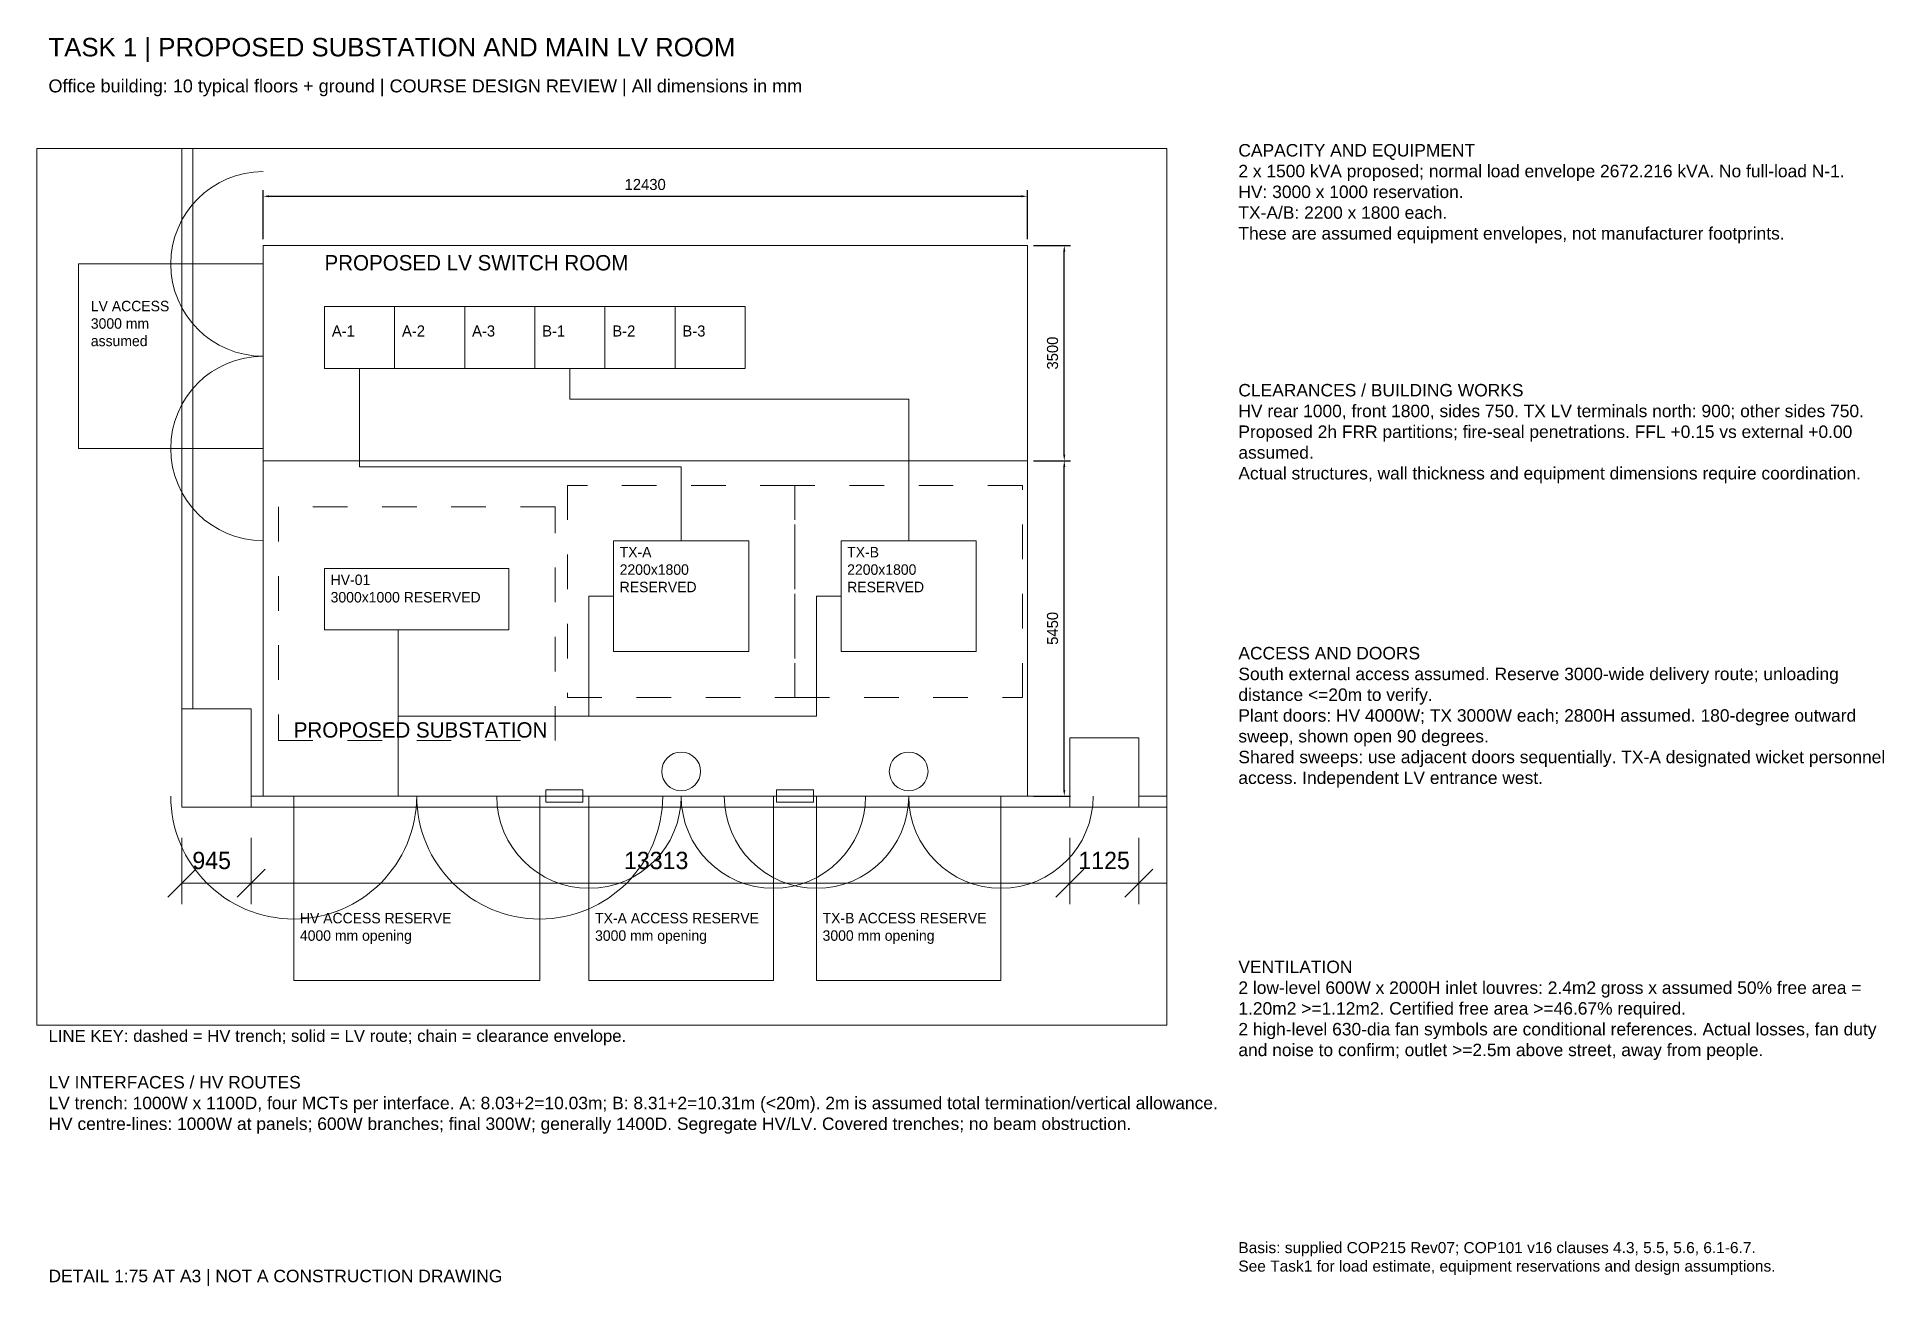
# Paper-space layout 'TASK1-ROOM-REVIEW' of a CAD drawing. Header units: millimetres. Extents: x 10 to 410, y 14 to 285.
# The model-space entities are those that its viewports show. They can reach past a viewport. Long polylines and large blocks are cut down to what shows.
import ezdxf

# ---------------------------------------------------------------- set-up
doc = ezdxf.new("R2010")
doc.units = ezdxf.units.MM
doc.linetypes.add('DASHDOT', pattern=[1, 0.5, -0.25, 0, -0.25])
doc.linetypes.add('DASHED', pattern=[19.05, 12.7, -6.35])
doc.layers.get('0').update_dxf_attribs({"lineweight": 9})
doc.layers.add('ARCH', color=7, linetype='Continuous', lineweight=5, true_color=0xa0a0a0)
for name, color, linetype in [('E-T1-ACCESS', 5, 'Continuous'), ('E-T1-CLEARANCE', 3, 'DASHDOT'), ('E-T1-DIMENSIONS', 7, 'Continuous'), ('E-T1-DOORS-HV', 4, 'Continuous'), ('E-T1-EQUIPMENT-RESERVE', 1, 'Continuous'), ('E-T1-HV-TRENCH', 7, 'DASHED'), ('E-T1-INTERFACES', 6, 'Continuous'), ('E-T1-NOTES', 7, 'Continuous'), ('E-T1-PAPER-NOTES', 7, 'Continuous')]:
    doc.layers.add(name, color=color, linetype=linetype)
doc.layers.add('E-T1-VPORT-NOPLOT', color=7, linetype='Continuous', plot=False)
doc.layers.add('E-TRIAL-EQUIP', color=5, linetype='Continuous', lineweight=18)
doc.layers.add('E-TRIAL-ROOM', color=1, linetype='Continuous', lineweight=35)
doc.styles.add('T1-Arial', font='arial.ttf')
doc.dimstyles.new('ISO-25', dxfattribs={"dimtxt": 500, "dimasz": 400, "dimexe": 100, "dimexo": 100, "dimgap": 100, "dimtad": 1, "dimdec": 0, "dimtxsty": 'Standard', "dimcen": 2.5, "dimadec": 0, "dimazin": 0, "dimtfac": 1, "dimtdec": 0, "dimtmove": 0, "dimatfit": 3, "dimfxl": 1, "dimarcsym": 0})

# ---------------------------------------------------------------- blocks, each defined once
blk = doc.blocks.new('*D29')
at = {"layer": 'DEFPOINTS', "color": 0, "lineweight": 15, "transparency": 16777216}
for p in [(21430, 25856), (9000, 25056), (21430, 25056)]:
    blk.add_point(p, dxfattribs=at)
at = {"layer": 'E-T1-DIMENSIONS', "color": 0, "lineweight": -2, "transparency": 16777216}
for p, q in [((9000, 25156), (9000, 25956)), ((9100, 25856), (21330, 25856)), ((21430, 25156), (21430, 25956))]:
    blk.add_line(p, q, dxfattribs=at)
at = {"layer": 'E-T1-DIMENSIONS', "color": 0, "lineweight": 15, "transparency": 16777216}
for points in [[(9100, 25872), (9100, 25839), (9000, 25856)], [(21330, 25872), (21330, 25839), (21430, 25856)]]:
    blk.add_solid(points, dxfattribs=at)
at = {"layer": 'E-T1-DIMENSIONS', "color": 0, "lineweight": 15, "transparency": 16777216, "insert": (15215, 26046), "char_height": 180, "attachment_point": 5}
blk.add_mtext('12430', dxfattribs=at)
blk = doc.blocks.new('*D30')
at = {"layer": 'DEFPOINTS', "color": 0, "lineweight": 15, "transparency": 16777216}
for p in [(21430, 21556), (22030, 21556), (21430, 16106)]:
    blk.add_point(p, dxfattribs=at)
at = {"layer": 'E-T1-DIMENSIONS', "color": 0, "lineweight": -2, "transparency": 16777216}
for p, q in [((21530, 21556), (22130, 21556)), ((22030, 16206), (22030, 21456)), ((21530, 16106), (22130, 16106))]:
    blk.add_line(p, q, dxfattribs=at)
at = {"layer": 'E-T1-DIMENSIONS', "color": 0, "lineweight": 15, "transparency": 16777216}
for points in [[(22013, 21456), (22047, 21456), (22030, 21556)], [(22013, 16206), (22047, 16206), (22030, 16106)]]:
    blk.add_solid(points, dxfattribs=at)
at = {"layer": 'E-T1-DIMENSIONS', "color": 0, "lineweight": 15, "transparency": 16777216, "insert": (21840, 18831), "char_height": 180, "attachment_point": 5, "rotation": 90}
blk.add_mtext('5450', dxfattribs=at)
blk = doc.blocks.new('*D31')
at = {"layer": 'DEFPOINTS', "color": 0, "lineweight": 15, "transparency": 16777216}
for p in [(21430, 25056), (22030, 25056), (21430, 21556)]:
    blk.add_point(p, dxfattribs=at)
at = {"layer": 'E-T1-DIMENSIONS', "color": 0, "lineweight": -2, "transparency": 16777216}
for p, q in [((21530, 25056), (22130, 25056)), ((22030, 21656), (22030, 24956)), ((21530, 21556), (22130, 21556))]:
    blk.add_line(p, q, dxfattribs=at)
at = {"layer": 'E-T1-DIMENSIONS', "color": 0, "lineweight": 15, "transparency": 16777216}
for points in [[(22013, 24956), (22047, 24956), (22030, 25056)], [(22013, 21656), (22047, 21656), (22030, 21556)]]:
    blk.add_solid(points, dxfattribs=at)
at = {"layer": 'E-T1-DIMENSIONS', "color": 0, "lineweight": 15, "transparency": 16777216, "insert": (21840, 23306), "char_height": 180, "attachment_point": 5, "rotation": 90}
blk.add_mtext('3500', dxfattribs=at)

msp = doc.modelspace()

# ---------------------------------------------------------------- linework, layer by layer
at = {"lineweight": 15}
for p, q in [((7681.3, 15425.6), (7681.3, 14348.9)), ((8806.3, 15425.6), (8806.3, 14348.9)), ((22118.8, 15425.6), (22118.8, 14348.9)), ((23243.8, 15425.6), (23243.8, 14348.9)), ((7909.7, 14915.6), (7452.9, 14458.8)), ((9034.7, 14915.6), (8577.9, 14458.8)), ((22347.2, 14915.6), (21890.4, 14458.8)), ((23472.2, 14915.6), (23015.4, 14458.8)), ((7681.3, 14687.2), (52681.3, 14687.2))]:
    msp.add_line(p, q, dxfattribs=at)
at = {"layer": 'ARCH', "linetype": 'ByBlock', "lineweight": 9}
for p, q in [((7681.3, 38775.6), (7681.3, 15925.6)), ((7861.3, 30363.1), (7861.3, 17525.6))]:
    msp.add_line(p, q, dxfattribs=at)
at = {"layer": 'ARCH', "lineweight": 15}
for p, q in [((22118.8, 15925.6), (22118.8, 17050.6)), ((52681.3, 15925.6), (7681.3, 15925.6)), ((22118.8, 16105.6), (8806.3, 16105.6)), ((37419.7, 16105.6), (23243.8, 16105.6))]:
    msp.add_line(p, q, dxfattribs=at)
for points in [[(7681.3, 15925.6), (8806.3, 15925.6), (8806.3, 17525.6), (7681.3, 17525.6)], [(22118.8, 15925.6), (23243.8, 15925.6), (23243.8, 17050.6), (22118.8, 17050.6)]]:
    msp.add_lwpolyline(points, close=True, dxfattribs=at)
at = {"layer": 'E-T1-ACCESS', "lineweight": 15}
for points in [[(6000, 21755.6), (9000, 21755.6), (9000, 24755.6), (6000, 24755.6)], [(9500, 13105.6), (13500, 13105.6), (13500, 16105.6), (9500, 16105.6)], [(14300, 13105.6), (17300, 13105.6), (17300, 16105.6), (14300, 16105.6)], [(18000, 13105.6), (21000, 13105.6), (21000, 16105.6), (18000, 16105.6)]]:
    msp.add_lwpolyline(points, close=True, dxfattribs=at)
at = {"layer": 'E-T1-CLEARANCE', "lineweight": 15, "ltscale": 0.2}
for points in [[(13950, 17705.6), (17650, 17705.6), (17650, 21155.6), (13950, 21155.6)], [(17650, 17705.6), (21350, 17705.6), (21350, 21155.6), (17650, 21155.6)], [(9250, 17005.6), (13750, 17005.6), (13750, 20805.6), (9250, 20805.6)]]:
    msp.add_lwpolyline(points, close=True, dxfattribs=at)
at = {"layer": 'E-T1-DOORS-HV', "lineweight": 15}
for p, q in [((9000, 25055.6), (21430, 25055.6)), ((9000, 24755.6), (9000, 25055.6)), ((21430, 16105.6), (21430, 25055.6)), ((9000, 24755.6), (7500, 24755.6)), ((9000, 21755.6), (7500, 21755.6)), ((9000, 21555.6), (9000, 21755.6)), ((9000, 16105.6), (9000, 21555.6)), ((9000, 21555.6), (21430, 21555.6)), ((9000, 16105.6), (9500, 16105.6)), ((9500, 16105.6), (9500, 14105.6)), ((13500, 16105.6), (14300, 16105.6)), ((13500, 16105.6), (13500, 14105.6)), ((14300, 16105.6), (14300, 14605.6)), ((17300, 16105.6), (18000, 16105.6)), ((17300, 16105.6), (17300, 14605.6)), ((18000, 16105.6), (18000, 14605.6)), ((21000, 16105.6), (21430, 16105.6)), ((21000, 16105.6), (21000, 14605.6))]:
    msp.add_line(p, q, dxfattribs=at)
for centre, radius, start, end in [((9000, 24755.6), 1500, 90, 270), ((9000, 21755.6), 1500, 90, 270), ((9500, 16105.6), 2000, 180, 0), ((13500, 16105.6), 2000, 180, 0), ((14300, 16105.6), 1500, 180, 0), ((17300, 16105.6), 1500, 180, 0), ((18000, 16105.6), 1500, 180, 0), ((21000, 16105.6), 1500, 180, 0)]:
    msp.add_arc(centre, radius, start, end, dxfattribs=at)
at = {"layer": 'E-T1-EQUIPMENT-RESERVE', "lineweight": 15}
for points in [[(14700, 18455.6), (16900, 18455.6), (16900, 20255.6), (14700, 20255.6)], [(18400, 18455.6), (20600, 18455.6), (20600, 20255.6), (18400, 20255.6)], [(10000, 18805.6), (13000, 18805.6), (13000, 19805.6), (10000, 19805.6)]]:
    msp.add_lwpolyline(points, close=True, dxfattribs=at)
at = {"layer": 'E-T1-HV-TRENCH', "lineweight": 15, "ltscale": 0.2}
for points in [[(14300, 17405.6), (14300, 19355.6)], [(14300, 19355.6), (14700, 19355.6)], [(18000, 17405.6), (18000, 19355.6)], [(18000, 19355.6), (18400, 19355.6)], [(11200, 16105.6), (11200, 18805.6)], [(11200, 17405.6), (18000, 17405.6)]]:
    msp.add_lwpolyline(points, dxfattribs=at)
at = {"layer": 'E-T1-INTERFACES', "lineweight": 15}
for points in [[(15800, 20255.6), (15800, 21455.6), (10570, 21455.6), (10570, 23055.6)], [(19500, 20255.6), (19500, 22555.6), (13990, 22555.6), (13990, 23055.6)]]:
    msp.add_lwpolyline(points, dxfattribs=at)
for points in [[(13600, 16005.6), (14200, 16005.6), (14200, 16205.6), (13600, 16205.6)], [(17350, 16005.6), (17950, 16005.6), (17950, 16205.6), (17350, 16205.6)]]:
    msp.add_lwpolyline(points, close=True, dxfattribs=at)
for centre in [(15800, 16505.6), (19500, 16505.6)]:
    msp.add_circle(centre, 315, dxfattribs=at)
at = {"layer": 'E-TRIAL-EQUIP', "lineweight": 15}
for points in [[(10000, 23055.6), (11140, 23055.6), (11140, 24065.6), (10000, 24065.6)], [(11140, 23055.6), (12280, 23055.6), (12280, 24065.6), (11140, 24065.6)], [(12280, 23055.6), (13420, 23055.6), (13420, 24065.6), (12280, 24065.6)], [(13420, 23055.6), (14560, 23055.6), (14560, 24065.6), (13420, 24065.6)], [(14560, 23055.6), (15700, 23055.6), (15700, 24065.6), (14560, 24065.6)], [(15700, 23055.6), (16840, 23055.6), (16840, 24065.6), (15700, 24065.6)]]:
    msp.add_lwpolyline(points, close=True, dxfattribs=at)

# ---------------------------------------------------------------- texts
at = {"layer": 'ARCH', "linetype": 'ByBlock', "lineweight": 9}
for s, p in [('945', (7851.3, 14917.6)), ('13313', (14871.3, 14917.6)), ('1125', (22259.3, 14917.6))]:
    msp.add_text(s, height=281.25, dxfattribs=at).set_placement(p)
at = {"layer": 'E-T1-NOTES', "lineweight": 15, "char_height": 170, "attachment_point": 1}
for s, insert, width in [('LV ACCESS\\P3000 mm\\Passumed', (6200, 24155.6), 2600), ('TX-A\\P2200x1800 RESERVED', (14800, 20155.6), 2000), ('TX-B\\P2200x1800 RESERVED', (18500, 20155.6), 2000), ('HV-01\\P3000x1000 RESERVED', (10100, 19705.6), 2800), ('HV ACCESS RESERVE\\P4000 mm opening', (9600, 14205.6), 3800), ('TX-A ACCESS RESERVE\\P3000 mm opening', (14400, 14205.6), 2800), ('TX-B ACCESS RESERVE\\P3000 mm opening', (18100, 14205.6), 2800)]:
    msp.add_mtext(s, dxfattribs=dict(at, insert=insert, width=width))
at = {"layer": 'E-TRIAL-EQUIP', "lineweight": 15, "char_height": 180, "width": 900, "attachment_point": 1}
for s, insert in [('A-1', (10120, 23755.6)), ('A-2', (11260, 23755.6)), ('A-3', (12400, 23755.6)), ('B-1', (13540, 23755.6)), ('B-2', (14680, 23755.6)), ('B-3', (15820, 23755.6))]:
    msp.add_mtext(s, dxfattribs=dict(at, insert=insert))
at = {"layer": 'E-TRIAL-ROOM', "lineweight": 15}
for s, p in [('PROPOSED LV SWITCH ROOM', (10000, 24650)), ('PROPOSED SUBSTATION', (9500, 17055))]:
    msp.add_text(s, height=250, dxfattribs=at).set_placement(p)

# ---------------------------------------------------------------- dimensions: what is measured, and where the dimension line sits
at = {"layer": 'E-T1-DIMENSIONS', "lineweight": 15}
for p1, p2, distance, picture, middle in [((9000, 25055.6), (21430, 25055.6), 800, '*D29', (15215, 26045.6)), ((21430, 21555.6), (21430, 25055.6), -600, '*D31', (21840, 23305.6)), ((21430, 16105.6), (21430, 21555.6), -600, '*D30', (21840, 18830.6))]:
    dim = msp.add_aligned_dim(p1=p1, p2=p2, distance=distance, dimstyle='ISO-25', override={"dimtxt": 180, "dimasz": 100, "dimdec": 0, "dimlfac": 1}, dxfattribs=at)
    dim.commit()
    dim.dimension.update_dxf_attribs({"geometry": picture, "text_midpoint": middle})

psp = doc.layouts.new('TASK1-ROOM-REVIEW')

# ---------------------------------------------------------------- texts
at = {"layer": 'E-T1-PAPER-NOTES', "lineweight": 15, "attachment_point": 1, "style": 'T1-Arial'}
for s, insert, char_height, width in [('TASK 1 | PROPOSED SUBSTATION AND MAIN LV ROOM', (12, 285), 4, 395), ('Office building: 10 typical floors + ground | COURSE DESIGN REVIEW | All dimensions in mm', (12, 276), 2.8, 395), ('CAPACITY AND EQUIPMENT\\P2 x 1500 kVA proposed; normal load envelope 2672.216 kVA. No full-load N-1.\\PHV: 3000 x 1000 reservation.\\PTX-A/B: 2200 x 1800 each.\\PThese are assumed equipment envelopes, not manufacturer footprints.', (270, 262), 2.7, 140), ('CLEARANCES / BUILDING WORKS\\PHV rear 1000, front 1800, sides 750. TX LV terminals north: 900; other sides 750.\\PProposed 2h FRR partitions; fire-seal penetrations. FFL +0.15 vs external +0.00 assumed.\\PActual structures, wall thickness and equipment dimensions require coordination.', (270, 210), 2.7, 140), ('ACCESS AND DOORS\\PSouth external access assumed. Reserve 3000-wide delivery route; unloading distance <=20m to verify.\\PPlant doors: HV 4000W; TX 3000W each; 2800H assumed. 180-degree outward sweep, shown open 90 degrees.\\PShared sweeps: use adjacent doors sequentially. TX-A designated wicket personnel access. Independent LV entrance west.', (270, 153), 2.7, 140), ('VENTILATION\\P2 low-level 600W x 2000H inlet louvres: 2.4m2 gross x assumed 50% free area = 1.20m2 >=1.12m2. Certified free area >=46.67% required.\\P2 high-level 630-dia fan symbols are conditional references. Actual losses, fan duty and noise to confirm; outlet >=2.5m above street, away from people.', (270, 85), 2.7, 140), ('LINE KEY: dashed = HV trench; solid = LV route; chain = clearance envelope.', (12, 70), 2.6, 245), ('LV INTERFACES / HV ROUTES\\PLV trench: 1000W x 1100D, four MCTs per interface. A: 8.03+2=10.03m; B: 8.31+2=10.31m (<20m). 2m is assumed total termination/vertical allowance.\\PHV centre-lines: 1000W at panels; 600W branches; final 300W; generally 1400D. Segregate HV/LV. Covered trenches; no beam obstruction.', (12, 60), 2.7, 245), ('Basis: supplied COP215 Rev07; COP101 v16 clauses 4.3, 5.5, 5.6, 6.1-6.7.\\PSee Task1 for load estimate, equipment reservations and design assumptions.', (270, 24), 2.4, 140), ('DETAIL 1:75 AT A3 | NOT A CONSTRUCTION DRAWING', (12, 18), 2.7, 245)]:
    psp.add_mtext(s, dxfattribs=dict(at, insert=insert, char_height=char_height, width=width))

# ---------------------------------------------------------------- viewports
at = {"layer": 'E-T1-VPORT-NOPLOT', "lineweight": 15, "view_target_point": (14500, 19500)}
psp.add_viewport(center=(132, 166), size=(245, 190), view_center_point=(11.32, 4.5), view_height=14250, dxfattribs=at)

doc.saveas('drawing.dxf')
